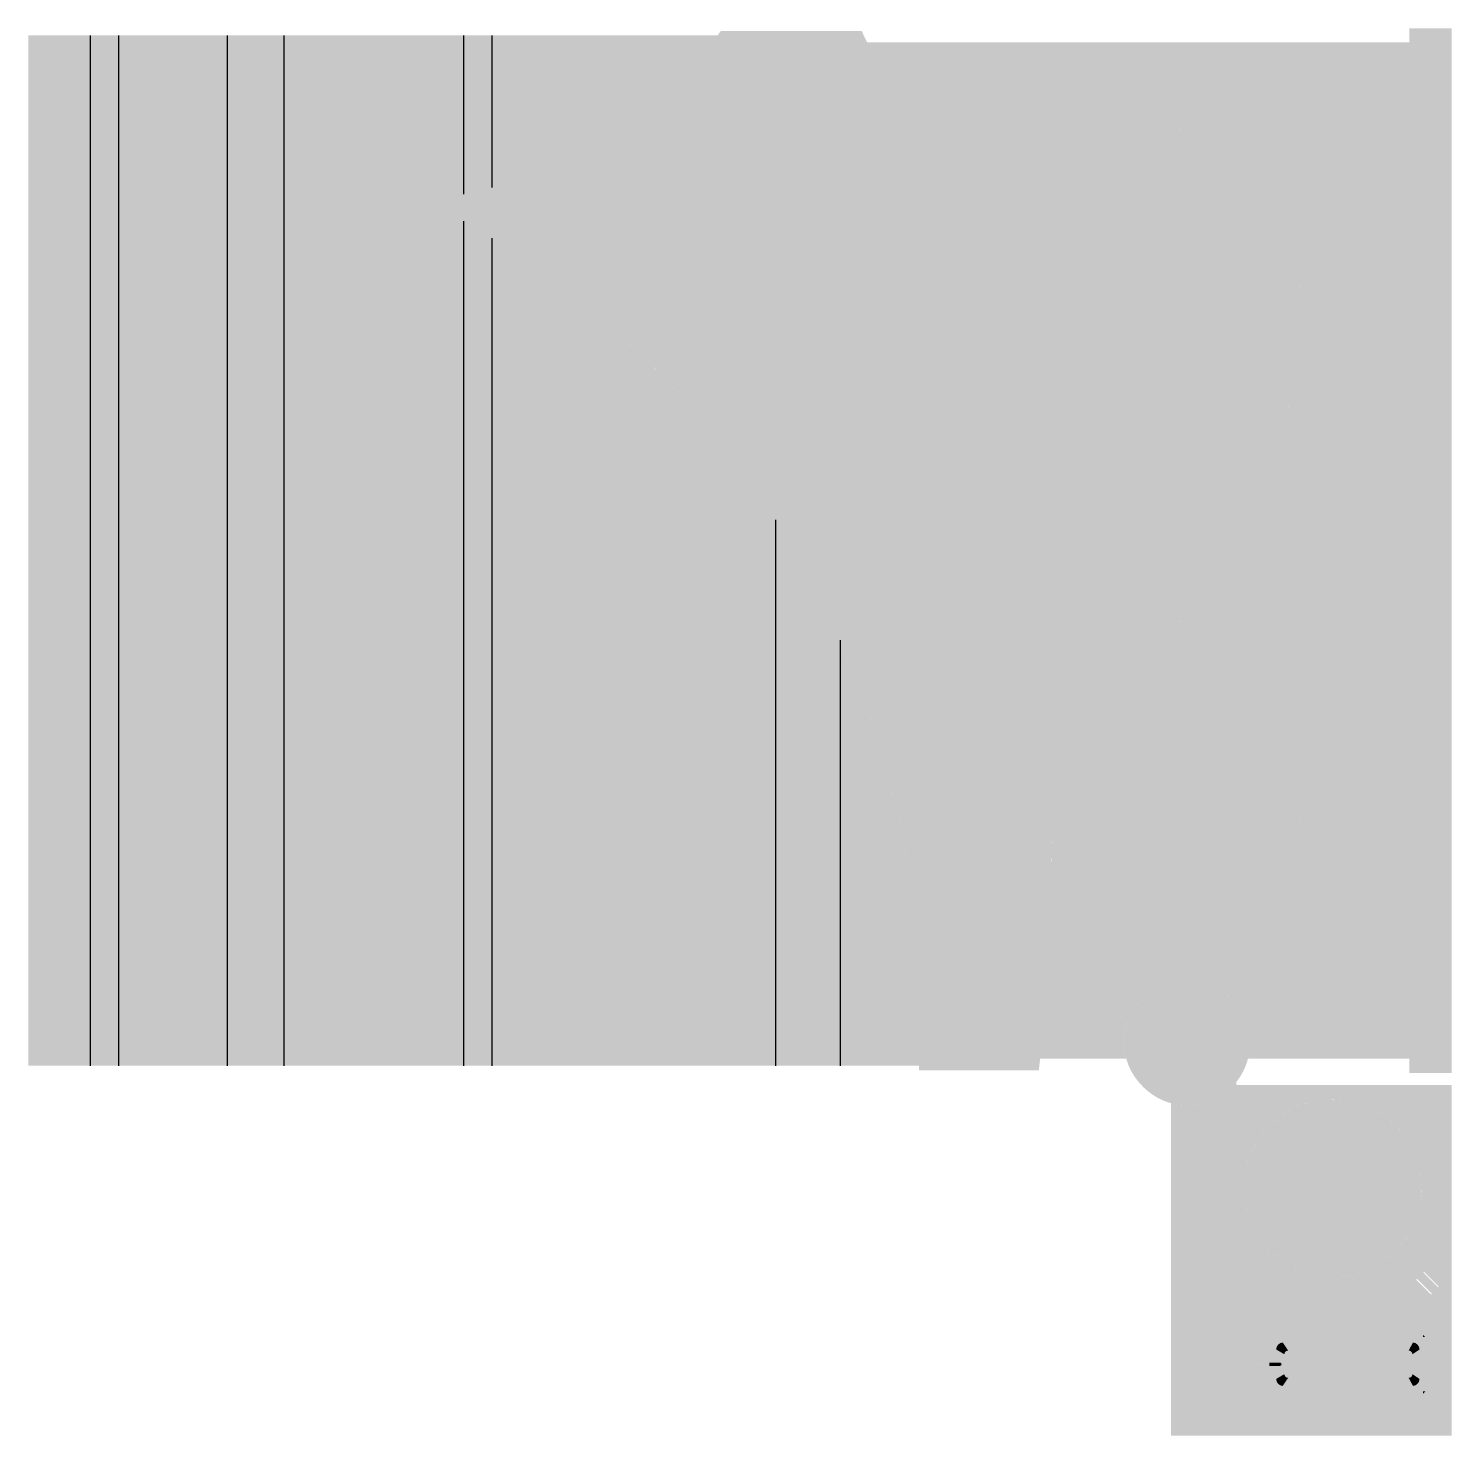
# Model space of a CAD drawing. Header units: millimetres. Extents: x 1127 to 14330, y -137 to 7568.
# Drawn here: x 4176.1 to 4379.1, y -136.8 to 64 of the extents above; entities that cross this region are included whole.
import ezdxf

# ---------------------------------------------------------------- set-up
doc = ezdxf.new("R2010")
doc.units = ezdxf.units.MM
doc.header["$LTSCALE"] = 0.01
doc.layers.add('HAC_MOB', color=61, linetype='Continuous')

msp = doc.modelspace()

# ---------------------------------------------------------------- hatches: boundary and pattern name
at = {"layer": 'HAC_MOB'}
h = msp.add_hatch(color=33, dxfattribs=at)
h.set_gradient(color1=(222, 149, 124), color2=(243, 215, 206), one_color=1, tint=0.8799999952316284, name='SPHERICAL')
h.paths.add_polyline_path([(4303.096731073514, -76.06993988914927), (4303.096731073514, -84.04396099432687), (4291.914367702886, -84.04396099432685), (4291.914367702886, -23.32267492579261, -0.1048344986425686)])
h.paths.add_polyline_path([(4282.690002014004, -6.147546367975309), (4282.690002014004, -84.04396099432685), (4242.229118018387, -84.04396099432685), (4242.229118018387, 34.02181517201532, -0.1109978983218279)])
h.paths.add_polyline_path([(4232.544414158218, 39.53876189041424, -0.01235592678196158), (4238.183029331713, 36.46103703180032), (4238.183029331713, -84.04396099432708), (4212.557802896859, -84.04396099432708), (4212.557802896859, 62.95603900567315), (4238.183029331713, 62.95603900567315), (4238.183029331713, 40.33283533575903, -0.02416349164106548)])
h.paths.add_polyline_path([(4204.465625523511, 62.95603900567315), (4204.465625523511, -84.04396099432684), (4188.955619944007, -84.04396099432684), (4188.955619944007, 62.95603900567318)])
h.paths.add_polyline_path([(4184.909531257334, 62.95603900567295), (4184.909531257334, -84.04396099432684), (4176.073925837614, -84.04396099432707), (4176.073925837614, 62.95603900567318)])
h.paths.add_polyline_path([(4274.375142460289, 62.95603900567315, -0.1692052449533744), (4242.229118018387, 41.25218697134281), (4242.229118018387, 62.95603900567315)])
h = msp.add_hatch(color=253, dxfattribs=at)
h.set_gradient(color1=(167, 184, 163), color2=(222, 228, 220), one_color=1, tint=0.8799999952316284, name='SPHERICAL')
h.paths.add_polyline_path([(4242.229118018387, 34.02181517201532), (4242.229118018387, -84.0439609943273), (4238.183029331713, -84.0439609943273), (4238.183029331713, 36.46103703180032, -0.009086571218939242)])
h.paths.add_polyline_path([(4242.229118018387, 62.95603900567292), (4242.229118018387, 41.25218697134258, -0.01760234418244497), (4238.183029331713, 40.33283533575903), (4238.183029331713, 62.95603900567315)])
h.paths.add_polyline_path([(4188.955619944007, 62.95603900567295), (4188.955619944007, -84.04396099432684), (4184.909531257334, -84.04396099432684), (4184.909531257334, 62.95603900567318)])
h = msp.add_hatch(color=7, dxfattribs=at)
h.set_gradient(color1=(242, 246, 239), one_color=1, tint=1, name='SPHERICAL')
h.paths.add_polyline_path([(4291.914367702886, -23.32267492579261), (4291.914367702886, -84.04396099432708), (4282.690002014004, -84.04396099432685), (4282.690002014004, -6.147546367975309, -0.03754539880228579)])
h.paths.add_polyline_path([(4212.557802896859, 62.95603900567292), (4212.557802896859, -84.04396099432685), (4204.465625523511, -84.04396099432684), (4204.465625523511, 62.95603900567315)])
h = msp.add_hatch(color=254, dxfattribs=at)
h.set_gradient(color1=(233, 231, 226), one_color=1, tint=1, name='SPHERICAL')
h.paths.add_polyline_path([(4320.200261468661, -84.69061410927405), (4303.096731073514, -84.69061410927428), (4303.096731073514, -76.06993988914927, 0.2810344999850903), (4232.544414158219, 39.53876189041424, 0.2160537809391531), (4274.851483317954, 63.60269212062033), (4294.919637368082, 63.60269212062033, -0.1446618646241547)])
h = msp.add_hatch(color=27, dxfattribs=at)
h.set_gradient(color1=(119, 82, 34), color2=(239, 222, 199), one_color=1, tint=0.8600000143051147, name='SPHERICAL')
h.paths.add_polyline_path([(4379.073925837614, 63.95603900567312), (4379.073925837614, -85.04396099432665), (4373.073925837614, -85.04396099432711), (4373.073925837614, 63.95603900567312)])
h = msp.add_hatch(color=27, dxfattribs=at)
h.set_gradient(color1=(119, 82, 34), color2=(239, 222, 199), one_color=1, tint=0.8600000143051147, name='SPHERICAL')
h.paths.add_polyline_path([(4332.484003760332, -79.04396099432687, 0.02835344648765234), (4332.361804530168, -80.04396099432687), (4320.711912588507, -80.04396099432687, 0.0009465591928559621), (4320.811207194502, -79.04396099432687)], flags=16)
h.paths.add_polyline_path([(4332.361804530168, -80.04396099432687, 0.08545653601158323), (4332.679769707774, -83.04396099432687), (4320.391056121455, -83.04396099432687, 0.002841917639339062), (4320.711912588507, -80.04396099432687)], flags=17)
h.paths.add_polyline_path([(4369.073925837614, -79.04396099432688), (4369.073925837614, 57.95603900567312), (4297.608402168496, 57.95603900567315, 0.001038511333160032), (4297.14408375283, 58.95603900567315), (4370.073925837614, 58.95603900567312), (4370.073925837614, -80.04396099432688), (4350.281859832588, -80.04396099432688, 0.02843621711007327), (4350.137438977663, -79.04396099432688)], flags=17)
h.paths.add_polyline_path([(4370.073925837614, -80.04396099432711), (4370.073925837614, 58.95603900567312), (4297.14408375283, 58.95603900567315, 0.00312777075896548), (4295.720622867175, 61.95603900567315), (4373.073925837614, 61.95603900567312), (4373.073925837614, -83.04396099432688), (4350.030572381263, -83.04396099432688, 0.08527553382076793), (4350.281859832588, -80.04396099432688)])
h = msp.add_hatch(color=7, dxfattribs=at)
h.set_gradient(color1=(253, 252, 252), one_color=1, tint=1, name='SPHERICAL')
h.paths.add_polyline_path([(4369.073925837614, 18.39461430384631), (4369.073925837614, -41.93023856807031), (4357.551441210204, -42.65865835649583, 0.08047682877911978), (4353.480708036257, -23.53840776868947, 0.3371349683416877), (4355.035114327267, -20.87475082660876, 0.2434910666650531), (4352.525170136974, -22.78088326048237, 0.002731661158224501), (4352.172454484989, -22.65200537699957, 0.009046680249340312), (4351.40935864089, -20.57622835238476, 0.337134968341661), (4352.9637649319, -17.91257141030428, 0.2434910666646236), (4350.453820741607, -19.81870384417971, 0.1744172434517894), (4326.499804045618, -19.82309965542935, 0.2438669729194102), (4323.987774854219, -17.91257141030427, 0.3371349683416878), (4325.542181145231, -20.57622835238497, 0.1132685691923579), (4325.542181145231, -64.82401596300404, 0.3371349683416878), (4323.987774854219, -67.4876729050852, 0.2438669729193902), (4326.499804045618, -65.57714465996035, 0.005290317272010936), (4327.184060577392, -65.82348547754121, 0.005078137625906519), (4327.613530540597, -67.78619537930898, 0.3371349683416879), (4326.059124249587, -70.44985232138968, 0.2438669729194102), (4328.571153440986, -68.53932407626415, 0.1744172434517902), (4352.525170136975, -68.54371988751404, 0.2434910666646037), (4355.035114327267, -70.4498523213897, 0.3371349683416879), (4353.480708036257, -67.78619537930899, 0.1052711426447644), (4357.551441210204, -42.65865835649583), (4369.073925837614, -41.93023856807008), (4369.073925837614, -79.04396099432688), (4350.137438977661, -79.04396099432688, 0.1473302967101056), (4347.711332340637, -74.52644618241423), (4347.519265311301, -74.33437915307967, 0.6055311557854539), (4332.48400376033, -79.04396099432687), (4320.811207194502, -79.04396099432687, 0.1332038340176585), (4297.608402168496, 57.95603900567315), (4369.073925837614, 57.95603900567312), (4369.073925837614, 18.39461430384631), (4357.477099921354, 20.32078856180419, 0.110452435783798), (4353.480708036257, 46.69827339065614, 0.3371349683416958), (4355.035114327267, 49.36193033273685, 0.2434910666646038), (4352.525170136975, 47.45579789886119, 0.002631408445139647), (4352.174094292547, 47.57995241284766, 0.009067132734892508), (4351.40935864089, 49.6604528069613, 0.337134968341661), (4352.9637649319, 52.32410974904178, 0.2434910666646236), (4350.453820741607, 50.41797731516635, 0.1744172434517894), (4326.499804045618, 50.4135815039167, 0.2438669729194102), (4323.987774854219, 52.32410974904178, 0.3371349683416878), (4325.542181145231, 49.66045280696108, 0.1132685691923579), (4325.542181145231, 5.412665196342004, 0.3371349683416878), (4323.987774854219, 2.749008254260843, 0.2438669729193902), (4326.499804045618, 4.659536499385695, 0.005290317272023729), (4327.184060577394, 4.413195681804382, 0.005078137625906582), (4327.613530540599, 2.450485780036615, 0.3371349683416878), (4326.059124249587, -0.213171162044091, 0.2438669729194101), (4328.571153440986, 1.697357083080533, 0.1798852421236054), (4352.525170136974, 1.692961271829518, 0.2434910666650531), (4355.035114327267, -0.213171162044091, 0.3371349683416956), (4353.480708036257, 2.450485780036615, 0.07532404127058849), (4357.477099921354, 20.32078856180419)])
h = msp.add_hatch(color=254, dxfattribs=at)
h.set_gradient(color1=(220, 216, 208), color2=(227, 224, 217), one_color=1, tint=0.8700000047683716, name='SPHERICAL')
h.paths.add_polyline_path([(4350.453820741607, 50.41797731516635, 0.0003548362790122177), (4350.451735740503, 50.4135815039167, -0.243866972919411), (4352.9637649319, 52.32410974904178, -0.3371349683416878), (4351.40935864089, 49.66045280696108, -0.009067132734892666), (4352.174094292547, 47.57995241284743, 0.1717070278327657), (4328.571153440986, 47.45140208761177, 0.2438669729194181), (4326.059124249588, 49.36193033273685, 0.3371349683416878), (4327.613530540598, 46.69827339065614, 0.1081282369200551), (4327.184060577394, 4.413195681804382, -0.005290317272021177), (4326.499804045618, 4.659536499385922, -0.2438669729194101), (4323.987774854219, 2.749008254260843, -0.3371349683416879), (4325.542181145231, 5.412665196342004, -0.1132685691923579), (4325.542181145231, 49.66045280696108, -0.3371349683416878), (4323.987774854219, 52.32410974904178, -0.2438669729194102), (4326.499804045618, 50.4135815039167, -0.1744172434517885)])
h = msp.add_hatch(color=7, dxfattribs=at)
h.set_gradient(color1=(244, 243, 241), one_color=1, tint=1, name='SPHERICAL')
h.paths.add_polyline_path([(4352.525170136974, 47.45579789886142, 0.0003548362790131541), (4352.52308513587, 47.45140208761177, -0.243866972919411), (4355.035114327267, 49.36193033273685, -0.3371349683416878), (4353.480708036257, 46.69827339065614, -0.1873350529589484), (4353.480708036257, 2.45048578003707, -0.3371349683416878), (4355.035114327267, -0.213171162044091, -0.2434910666650532), (4352.525170136975, 1.692961271829518, -0.1798852421236054), (4328.571153440986, 1.697357083080988, -0.2438669729194101), (4326.059124249588, -0.213171162044091, -0.3371349683416879), (4327.613530540599, 2.45048578003707, -0.1132685691923579), (4327.613530540598, 46.69827339065614, -0.3371349683416878), (4326.059124249588, 49.36193033273685, -0.2438669729194102), (4328.571153440986, 47.45140208761177, -0.1744172434517885)])
h = msp.add_hatch(color=254, dxfattribs=at)
h.set_gradient(color1=(220, 216, 208), color2=(227, 224, 217), one_color=1, tint=0.8700000047683716, name='SPHERICAL')
h.paths.add_polyline_path([(4350.453820741607, -19.81870384417971, 0.0003548362790122177), (4350.451735740503, -19.82309965542936, -0.243866972919411), (4352.9637649319, -17.91257141030428, -0.3371349683416878), (4351.40935864089, -20.57622835238499, -0.009067132734892666), (4352.174094292547, -22.65672874649863, 0.1717070278327657), (4328.571153440986, -22.78527907173428, 0.2438669729194181), (4326.059124249588, -20.8747508266092, 0.3371349683416878), (4327.613530540598, -23.53840776868991, 0.1081282369200551), (4327.184060577394, -65.82348547754167, -0.005290317272021177), (4326.499804045618, -65.57714465996013, -0.2438669729194101), (4323.987774854219, -67.4876729050852, -0.3371349683416879), (4325.542181145231, -64.82401596300404, -0.1132685691923579), (4325.542181145231, -20.57622835238497, -0.3371349683416878), (4323.987774854219, -17.91257141030427, -0.2438669729194102), (4326.499804045618, -19.82309965542935, -0.1744172434517885)])
h = msp.add_hatch(color=7, dxfattribs=at)
h.set_gradient(color1=(244, 243, 241), one_color=1, tint=1, name='SPHERICAL')
h.paths.add_polyline_path([(4352.525170136974, -22.78088326048464, 0.0003548362790131541), (4352.52308513587, -22.78527907173429, -0.243866972919411), (4355.035114327267, -20.87475082660922, -0.3371349683416878), (4353.480708036257, -23.53840776868992, -0.1873350529589484), (4353.480708036257, -67.78619537930899, -0.3371349683416878), (4355.035114327267, -70.44985232139015, -0.2434910666650532), (4352.525170136975, -68.54371988751654, -0.1798852421236054), (4328.571153440986, -68.53932407626506, -0.2438669729194101), (4326.059124249588, -70.44985232139014, -0.3371349683416879), (4327.613530540599, -67.78619537930898, -0.1132685691923579), (4327.613530540598, -23.53840776868991, -0.3371349683416878), (4326.059124249588, -20.8747508266092, -0.2438669729194102), (4328.571153440986, -22.78527907173428, -0.1744172434517885)])
h = msp.add_hatch(color=254, dxfattribs=at)
h.set_gradient(color1=(228, 229, 224), color2=(253, 253, 252), one_color=1, tint=0.9900000095367432, name='CYLINDER')
edge = h.paths.add_edge_path()
edge.add_ellipse((4341.233086026555, -80.62055843782696), major_axis=(-6.982942002408886e-13, 8.88999999999956), ratio=0.9999999999999872, start_angle=-45.000000000000284, end_angle=134.9999999999996, ccw=False)
edge.add_line((4347.519265311304, -74.33437915307921), (4347.711332340687, -74.52644618246312))
edge.add_ellipse((4341.425153055903, -80.8126254671754), major_axis=(-8.889999999998377, -6.982942002407956e-13), ratio=0.9999999999999996, start_angle=-134.9999999999999, end_angle=45)
edge.add_line((4335.138973771195, -87.09880475196337), (4334.946906741807, -86.90673772257514))
h = msp.add_hatch(color=254, dxfattribs=at)
h.set_gradient(color1=(228, 229, 224), color2=(253, 253, 252), one_color=1, tint=0.9900000095367432, name='SPHERICAL')
edge = h.paths.add_edge_path()
edge.add_ellipse((4341.425153055903, -80.8126254671754), major_axis=(-8.889999999998377, -6.982942002407956e-13), ratio=0.9999999999999996, start_angle=-134.9999999999999, end_angle=45, ccw=False)
edge.add_ellipse((4341.425153055903, -80.8126254671754), major_axis=(-8.889999999998377, -6.982942002407956e-13), ratio=0.9999999999999996, start_angle=-218.79733817834403, end_angle=-134.9999999999999, ccw=False)
edge.add_line((4348.353726348826, -86.3828114716614), (4347.512111077363, -85.54119620019765))
edge.add_line((4347.512111077362, -85.54119620019765), (4347.409501456081, -85.64380582147885))
edge.add_line((4347.409501456081, -85.64380582147896), (4346.586070202799, -85.58468611740182))
edge.add_line((4346.586070202799, -85.58468611740182), (4346.137057396745, -85.13567331134868))
edge.add_line((4346.137057396745, -85.13567331134868), (4346.076901087358, -84.29780400862887))
edge.add_line((4346.076901087358, -84.29780400862887), (4345.627888281305, -83.84879120257551))
edge.add_line((4345.627888281305, -83.84879120257551), (4344.702622271589, -83.71112545826577))
edge.add_ellipse((4341.825732669025, -81.21320508029794), major_axis=(-3.810000000000081, -2.99268942960402e-13), ratio=0.9999999999999589, start_angle=-220.9668412419944, end_angle=130.9668412419929)
edge.add_line((4344.323653046994, -84.09009468285967), (4344.461318791304, -85.01536069257634))
edge.add_line((4344.461318791304, -85.01536069257645), (4344.910331597357, -85.46437349862993))
edge.add_line((4344.910331597357, -85.46437349862981), (4345.748200900077, -85.52452980801627))
edge.add_line((4345.748200900077, -85.52452980801627), (4346.19721370613, -85.97354261406963))
edge.add_line((4346.19721370613, -85.97354261406963), (4346.277972723763, -86.77533455379626))
edge.add_line((4346.277972723764, -86.77533455379626), (4346.153723788927, -86.89958348863343))
edge.add_line((4346.153723788927, -86.89958348863343), (4346.995339060391, -87.74119876009695))
edge.add_ellipse((4341.425153055903, -80.8126254671754), major_axis=(-8.889999999998377, -6.982942002407956e-13), ratio=0.9999999999999996, start_angle=45, end_angle=128.797338178344, ccw=False)
h = msp.add_hatch(color=254, dxfattribs=at)
h.set_gradient(color1=(228, 229, 224), color2=(253, 253, 252), one_color=1, tint=0.9900000095367432, name='SPHERICAL')
edge = h.paths.add_edge_path()
edge.add_ellipse((4341.825732669025, -81.21320508029794), major_axis=(-3.810000000000081, -2.99268942960402e-13), ratio=0.9999999999999589, start_angle=-220.9668412419943, end_angle=130.9668412419929, ccw=False)
edge.add_ellipse((4341.825732669025, -81.21320508029794), major_axis=(-3.810000000000081, -2.99268942960402e-13), ratio=0.9999999999999589, start_angle=130.9668412419929, end_angle=139.0331587580056, ccw=False)
edge = h.paths.add_edge_path(flags=0)
edge.add_ellipse((4342.17793907056, -81.56541148183192), major_axis=(-2.502720253261501e-13, 3.175000000000307), ratio=0.9999999999999568, start_angle=0, end_angle=360, ccw=False)
edge = h.paths.add_edge_path(flags=0)
edge.add_ellipse((4342.227400970507, -81.6148733817788), major_axis=(-0.9524999999997289, -7.481723574007767e-14), ratio=0.9999999999999438, start_angle=0, end_angle=360, ccw=False)
edge = h.paths.add_edge_path(flags=16)
edge.add_ellipse((4342.17793907056, -81.56541148183192), major_axis=(-2.502720253261501e-13, 3.175000000000307), ratio=0.9999999999999568, start_angle=0, end_angle=360, ccw=False)
edge = h.paths.add_edge_path(flags=0)
edge.add_ellipse((4342.227400970507, -81.6148733817788), major_axis=(-0.9524999999997289, -7.481723574007767e-14), ratio=0.9999999999999438, start_angle=0, end_angle=360, ccw=False)
h = msp.add_hatch(color=254, dxfattribs=at)
h.set_gradient(color1=(228, 229, 224), color2=(253, 253, 252), one_color=1, tint=0.9900000095367432, name='CYLINDER')
edge = h.paths.add_edge_path()
edge.add_ellipse((4341.825732669025, -81.21320508029794), major_axis=(-3.810000000000081, -2.99268942960402e-13), ratio=0.9999999999999589, start_angle=130.9668412419929, end_angle=139.0331587580056)
edge.add_line((4344.702622271589, -83.71112545826577), (4345.627888281305, -83.84879120257551))
edge.add_line((4345.627888281305, -83.84879120257551), (4344.461318791304, -85.01536069257645))
edge.add_line((4344.461318791304, -85.01536069257645), (4344.323653046994, -84.09009468285979))
h.paths.add_polyline_path([(4344.461318791304, -85.01536069257645), (4345.627888281305, -83.84879120257528), (4346.076901087358, -84.29780400862887), (4344.910331597357, -85.46437349862981)])
h.paths.add_polyline_path([(4344.910331597357, -85.46437349862981), (4346.076901087358, -84.29780400862865), (4346.137057396745, -85.13567331134868), (4345.748200900078, -85.52452980801627)])
h.paths.add_polyline_path([(4345.748200900077, -85.52452980801627), (4346.137057396745, -85.13567331134868), (4346.586070202799, -85.58468611740182), (4346.197213706131, -85.97354261406963)])
h.paths.add_polyline_path([(4346.19721370613, -85.97354261406963), (4346.586070202799, -85.58468611740204), (4347.409501456081, -85.64380582147896), (4346.277972723764, -86.77533455379603)])
h.paths.add_polyline_path([(4346.153723788927, -86.89958348863343), (4347.512111077362, -85.54119620019765), (4348.42377171493, -86.45285683776592), (4347.065384426495, -87.81124412620147)])
h.paths.add_polyline_path([(4347.183312063146, -87.6933164895504), (4348.305844078279, -86.570784474417), (4348.981450804906, -87.24639120104393), (4348.869197603392, -87.35864440255705), (4348.753275740266, -87.24272253943036), (4347.855250128159, -88.14074815153685), (4347.971171991287, -88.25667001466377), (4347.858918789773, -88.36892321617711)])
h.paths.add_polyline_path([(4347.855250128159, -88.14074815153685), (4348.753275740266, -87.24272253943036), (4348.869197603392, -87.35864440255727), (4347.971171991287, -88.25667001466377)], flags=17)
h.paths.add_polyline_path([(4347.732932118724, -88.49490988722664), (4349.09131940716, -87.13652259879018), (4350.002980044728, -88.04818323635845), (4349.780858240961, -88.27030504012555), (4349.495657890875, -87.9851046900394), (4348.597632278768, -88.88313030214613), (4348.882832628855, -89.16833065223204), (4348.644592756292, -89.40657052479492)])
h.paths.add_polyline_path([(4348.067239416941, -88.35273744031838), (4348.437280971842, -88.7227789952185), (4349.335306583947, -87.82475338311201), (4348.965265029047, -87.45471182821188)], flags=16)
h.paths.add_polyline_path([(4348.067239416941, -88.35273744031838), (4348.965265029047, -87.45471182821188), (4349.335306583947, -87.82475338311201), (4348.437280971842, -88.72277899521873)], flags=16)
h.paths.add_polyline_path([(4348.597632278768, -88.8831303021459), (4349.495657890875, -87.9851046900394), (4349.780858240961, -88.27030504012555), (4373.931465259834, -112.4209120589944), (4373.033439647727, -113.3189376711011)])
h.paths.add_polyline_path([(4376.020402465051, -116.7823802335499), (4376.258642337614, -116.5441403609871), (4376.485231735318, -116.7707297586912), (4377.383257347426, -115.8727041465866), (4377.15666794972, -115.6461147488803), (4377.378789753488, -115.4239929451135), (4378.290450391056, -116.3356535826817), (4376.932063102619, -117.6940408711182)])
h.paths.add_polyline_path([(4377.170302975182, -117.4558009985553), (4378.068328587289, -116.5577753864486), (4378.186508563716, -116.675955362876), (4377.28848295161, -117.5739809749828)])
h.paths.add_polyline_path([(4374.146708109255, -114.4322061326288), (4375.044733721362, -113.5341805205221), (4377.383257347426, -115.8727041465866), (4376.485231735318, -116.7707297586912)])
h.paths.add_polyline_path([(4372.097224804256, -112.8592025727557), (4372.335464676819, -112.6209627001926), (4373.033439647727, -113.3189376711011), (4373.931465259834, -112.4209120589944), (4373.233490288925, -111.7229370880859), (4373.455612092693, -111.5008152843191), (4375.266855525128, -113.3120587167555), (4373.908468236693, -114.6704460051919)])
h.paths.add_polyline_path([(4374.502796537413, -112.9922433365734), (4374.240936326612, -112.7303831257727), (4373.342910714506, -113.6284087378795), (4373.604770925306, -113.8902689486799)], flags=16)
h.paths.add_polyline_path([(4373.342910714506, -113.6284087378795), (4374.240936326612, -112.7303831257727), (4374.502796537413, -112.9922433365734), (4373.604770925306, -113.8902689486799)], flags=0)
h.paths.add_polyline_path([(4358.290428192114, -96.7798749912763), (4358.51254999588, -96.55775318750943), (4359.424210633449, -97.46941382507794), (4359.202088829682, -97.69153562884458)])
h.paths.add_polyline_path([(4357.154162707444, -97.91614047594612), (4357.392402580007, -97.67790060338302), (4358.304063217575, -98.5895612409513), (4358.065823345012, -98.8278011135144)])
h = msp.add_hatch(color=27, dxfattribs=at)
h.set_gradient(color1=(119, 82, 34), color2=(239, 222, 199), one_color=1, tint=0.8600000143051147, name='SPHERICAL')
h.paths.add_polyline_path([(4374.998521308487, -130.8209653959411), (4375.316021308487, -130.5034653959415), (4375.316021308487, -122.7247153959383), (4374.998521308486, -122.4072153959385), (4363.51011979577, -122.4072153959385), (4363.51011979577, -114.1168249682762, 0.1574512445665576), (4370.627101136594, -110.9125991599678), (4372.335464676818, -112.6209627001924), (4372.097224804255, -112.8592025727553), (4373.908468236692, -114.6704460051917), (4374.034454907742, -114.5444593341422), (4376.1463891361, -116.6563935624999), (4376.020402465051, -116.7823802335497), (4376.932063102619, -117.694040871118), (4377.170302975182, -117.4558009985549), (4377.28848295161, -117.5739809749825), (4378.186508563716, -116.6759553628758), (4378.068328587288, -116.5577753864482), (4378.290450391055, -116.3356535826815), (4377.378789753487, -115.4239929451132), (4377.252803082438, -115.5499796161619), (4375.140868854081, -113.4380453878039), (4375.266855525128, -113.3120587167552), (4373.455612092692, -111.5008152843188), (4373.233490288925, -111.7229370880857), (4371.5251267487, -110.0145735478611, 0.6115490847907946), (4363.51011979577, -88.87230018693663), (4363.51011979577, -86.79037274443453), (4379.073925837614, -86.79037274443453), (4379.073925837614, -136.7903727444345), (4363.51011979577, -136.7903727444345), (4363.51011979577, -130.8209653959411)])
h.paths.add_polyline_path([(4363.51011979577, -114.1168249682762), (4363.51011979577, -122.4072153959385), (4353.567271308477, -122.4072153959385), (4353.249771308477, -122.7247153959383), (4353.249771308477, -126.3759848811023), (4353.104270295125, -126.3759848811023), (4353.104270295125, -126.4146320748719, -0.1695894773374589), (4350.828594811635, -125.5982345290449, 0.179099159899576), (4349.12350677393, -125.021828697365, -0.1394887600078827), (4348.382860324908, -124.8337055445072), (4347.596768786072, -124.3774113327254), (4347.653278922126, -124.2800571724874, 0.434683763614335), (4347.517962045738, -123.8333929956414, 0.5605885262492192), (4340.425811591276, -128.3326052088287, 0.4565781409220029), (4345.896217261655, -132.9194780788955, 0.1595772080020532), (4351.771372054637, -129.8955635540242, 0.4233227577008094), (4351.76132638725, -129.4374031344689), (4351.683221372356, -129.3649355859743, 0.06642095995225804), (4352.210462205011, -128.0878626539479, -0.1841500306108709), (4353.098412565111, -126.8522153959398), (4353.249771308477, -126.8522153959398), (4353.249771308477, -130.5034653959412), (4353.567271308477, -130.8209653959411), (4363.51011979577, -130.8209653959411), (4363.51011979577, -136.7903727444345), (4339.073925837614, -136.7903727444345), (4339.073925837614, -89.38606296726675, 0.2406944380899294), (4346.995339060391, -87.74119876009809), (4347.065384426495, -87.8112441262017), (4347.183312063146, -87.69331648955063), (4347.858918789773, -88.36892321617734), (4347.732932118724, -88.4949098872271), (4348.644592756292, -89.40657052479514), (4348.882832628855, -89.16833065223227), (4352.689053583975, -92.97455160735171, 0.6903478462692745)])
h.paths.add_polyline_path([(4347.339993395298, -124.819777150341), (4347.396503531351, -124.7224229901012), (4348.182595070184, -125.1787172018853, 0.1394887600082246), (4349.134854790357, -125.4205898269904, -0.1790991598993531), (4350.577621591492, -125.908317838411, 0.1351629685546899), (4352.555787780322, -126.7721691315464, 0.1425715441802116), (4351.824833672067, -127.9857360141559, -0.06168601036165888), (4351.382659952002, -129.0860680979567), (4351.30489105962, -129.0139124113127, 0.4045821835159161), (4350.861165786599, -129.0231987714608, -0.1590658192051264), (4345.696814496145, -131.6747535743789, -0.4565781409220048), (4341.686237354005, -128.3119303040312, -0.5570234526924286), (4346.926412721726, -124.9475288722979, 0.3909002348441483)], flags=17)
h.paths.add_polyline_path([(4363.51011979577, -86.79037274443453), (4363.51011979577, -88.8723001869364, 0.2147315016422872), (4353.587079196082, -92.07652599524476), (4349.780858240962, -88.27030504012555), (4350.002980044728, -88.04818323635868), (4349.09131940716, -87.13652259879063), (4348.981450804907, -87.24639120104393), (4348.525432348297, -86.79037274443453)])
h = msp.add_hatch(color=254, dxfattribs=at)
h.set_gradient(color1=(228, 229, 224), color2=(253, 253, 252), one_color=1, tint=0.9900000095367432, name='SPHERICAL')
edge = h.paths.add_edge_path()
edge.add_ellipse((4362.107090166338, -101.4945625776063), major_axis=(-9.98268134821915e-13, 12.69999999999948), ratio=0.9999999999999986, start_angle=47.865983982597925, end_angle=222.1340160174022, ccw=False)
edge.add_line((4352.689053583975, -92.97455160735126), (4357.392402580007, -97.67790060338302))
edge.add_line((4357.392402580007, -97.67790060338302), (4357.154162707444, -97.91614047594612))
edge.add_line((4357.154162707444, -97.91614047594612), (4358.065823345012, -98.82780111351428))
edge.add_line((4358.065823345012, -98.8278011135144), (4358.304063217575, -98.58956124095141))
edge.add_line((4358.304063217575, -98.5895612409513), (4358.501586051845, -98.78708407522163))
edge.add_line((4358.501586051846, -98.78708407522163), (4357.606989069578, -99.68168105748964))
edge.add_line((4357.606989069578, -99.68168105748964), (4358.518649707145, -100.5933416950559))
edge.add_line((4358.518649707145, -100.5933416950559), (4358.561310316389, -100.5506810858113))
edge.add_line((4358.561310316389, -100.5506810858114), (4365.758684985219, -107.7480557546403))
edge.add_line((4365.758684985219, -107.7480557546401), (4365.716024375974, -107.7907163638844))
edge.add_line((4365.716024375974, -107.7907163638847), (4366.627685013543, -108.7023770014529))
edge.add_line((4366.627685013543, -108.7023770014528), (4367.522281995811, -107.8077800191847))
edge.add_line((4367.52228199581, -107.8077800191847), (4370.627101136593, -110.912599159968))
edge = h.paths.add_edge_path()
edge.add_ellipse((4362.107090166338, -101.4945625776063), major_axis=(-9.98268134821915e-13, 12.69999999999948), ratio=0.9999999999999986, start_angle=227.8659839825979, end_angle=402.1340160174022, ccw=False)
edge.add_line((4371.5251267487, -110.0145735478613), (4368.420307607917, -106.9097544070781))
edge.add_line((4368.420307607917, -106.909754407078), (4369.314904590185, -106.01515742481))
edge.add_line((4369.314904590185, -106.01515742481), (4368.403243952616, -105.1034967872419))
edge.add_line((4368.403243952616, -105.103496787242), (4368.360583343372, -105.1461573964863))
edge.add_line((4368.360583343372, -105.1461573964862), (4361.163208674542, -97.94878272765754))
edge.add_line((4361.163208674542, -97.94878272765754), (4361.205869283786, -97.90612211841312))
edge.add_line((4361.205869283786, -97.90612211841312), (4360.29420864622, -96.9944614808469))
edge.add_line((4360.29420864622, -96.9944614808469), (4359.399611663952, -97.8890584631149))
edge.add_line((4359.399611663952, -97.8890584631149), (4359.202088829682, -97.69153562884469))
edge.add_line((4359.202088829682, -97.69153562884458), (4359.424210633449, -97.46941382507771))
edge.add_line((4359.424210633449, -97.46941382507771), (4358.51254999588, -96.55775318750955))
edge.add_line((4358.51254999588, -96.55775318750966), (4358.290428192114, -96.77987499127642))
edge.add_line((4358.290428192114, -96.7798749912763), (4353.587079196082, -92.07652599524476))
h = msp.add_hatch(color=254, dxfattribs=at)
h.set_gradient(color1=(228, 229, 224), color2=(253, 253, 252), one_color=1, tint=0.9900000095367432, name='CYLINDER')
edge = h.paths.add_edge_path()
edge.add_line((4359.399611663952, -97.8890584631149), (4360.29420864622, -96.99446148084678))
edge.add_line((4360.29420864622, -96.9944614808469), (4361.205869283786, -97.90612211841312))
edge.add_line((4361.205869283786, -97.90612211841312), (4361.163208674541, -97.94878272765743))
edge.add_line((4361.163208674542, -97.94878272765732), (4360.797732595753, -97.58330664886785))
edge.add_ellipse((4360.408876099076, -97.97216314552702), major_axis=(-0.5499261314035693, -4.322627822725156e-14), ratio=0.9999999999999897, start_angle=-134.9999999999997, end_angle=-111.2444510648018)
edge.add_ellipse((4360.408876099076, -97.97216314552702), major_axis=(-0.5499261314035693, -4.322627822725156e-14), ratio=0.9999999999999897, start_angle=-111.2444510648018, end_angle=-84.5376886316054)
edge.add_ellipse((4360.408876099076, -97.97216314552702), major_axis=(-0.5499261314035693, -4.322627822725156e-14), ratio=0.9999999999999897, start_angle=-84.5376886316054, end_angle=-56.44551500463078)
edge.add_ellipse((4360.408876099076, -97.97216314552702), major_axis=(-0.5499261314035693, -4.322627822725156e-14), ratio=0.9999999999999897, start_angle=-56.44551500463078, end_angle=45.00000000000031)
edge.add_line((4360.020019602402, -98.36101964218619), (4360.385495681208, -98.7264957209918))
edge.add_line((4360.385495681207, -98.7264957209918), (4360.311272301518, -98.80071910068114))
edge.add_line((4360.311272301518, -98.80071910068114), (4359.399611663952, -97.88905846311502))
edge = h.paths.add_edge_path()
edge.add_ellipse((4360.408876099076, -97.97216314552702), major_axis=(-0.5499261314035693, -4.322627822725156e-14), ratio=0.9999999999999897, start_angle=-56.445515004630806, end_angle=45.000000000000284, ccw=False)
edge.add_ellipse((4360.408876099076, -97.97216314552702), major_axis=(-0.5499261314035693, -4.322627822725156e-14), ratio=0.9999999999999897, start_angle=-84.53768863160542, end_angle=-56.445515004630806, ccw=False)
edge.add_ellipse((4360.408876099076, -97.97216314552702), major_axis=(-0.5499261314035693, -4.322627822725156e-14), ratio=0.9999999999999897, start_angle=-111.24445106480181, end_angle=-84.53768863160542, ccw=False)
edge.add_ellipse((4360.408876099076, -97.97216314552702), major_axis=(-0.5499261314035693, -4.322627822725156e-14), ratio=0.9999999999999897, start_angle=-134.99999999999972, end_angle=-111.24445106480181, ccw=False)
edge.add_line((4360.797732595754, -97.58330664886921), (4368.360583343372, -105.1461573964863))
edge.add_line((4368.360583343372, -105.1461573964864), (4367.582870350037, -105.9238703898208))
edge.add_line((4367.582870350037, -105.9238703898206), (4360.020019602401, -98.36101964218528))
h.paths.add_polyline_path([(4360.311272301518, -98.80071910068091), (4360.385495681207, -98.7264957209918), (4367.582870350037, -105.9238703898206), (4367.508646970348, -105.99809376951)])
h.paths.add_polyline_path([(4359.339023309723, -99.77296809247696), (4359.413246689413, -99.69874471278786), (4366.610621358242, -106.8961193816165), (4366.536397978552, -106.9703427613058)])
edge = h.paths.add_edge_path()
edge.add_ellipse((4358.584690734258, -99.79634851034552), major_axis=(-0.5499261314035693, -4.322627822725156e-14), ratio=0.9999999999999897, start_angle=26.376573259058773, end_angle=45.000000000000284, ccw=False)
edge.add_ellipse((4358.584690734258, -99.79634851034552), major_axis=(-0.5499261314035693, -4.322627822725156e-14), ratio=0.9999999999999897, start_angle=-26.376573259066276, end_angle=26.376573259058773, ccw=False)
edge.add_ellipse((4358.584690734258, -99.79634851034552), major_axis=(-0.5499261314035693, -4.322627822725156e-14), ratio=0.9999999999999897, start_angle=-64.0010458011318, end_angle=-26.376573259066276, ccw=False)
edge.add_ellipse((4358.584690734258, -99.79634851034552), major_axis=(-0.5499261314035693, -4.322627822725156e-14), ratio=0.9999999999999897, start_angle=-91.09922980158342, end_angle=-64.0010458011318, ccw=False)
edge.add_ellipse((4358.584690734258, -99.79634851034552), major_axis=(-0.5499261314035693, -4.322627822725156e-14), ratio=0.9999999999999897, start_angle=-118.47157723797892, end_angle=-91.09922980158342, ccw=False)
edge.add_ellipse((4358.584690734258, -99.79634851034552), major_axis=(-0.5499261314035693, -4.322627822725156e-14), ratio=0.9999999999999897, start_angle=-134.99999999999972, end_angle=-118.47157723797892, ccw=False)
edge.add_line((4358.973547230914, -99.40749201366793), (4366.536397978552, -106.9703427613058))
edge.add_line((4366.536397978552, -106.9703427613058), (4365.758684985218, -107.7480557546402))
edge.add_line((4365.758684985219, -107.7480557546401), (4358.195834237602, -100.1852050070246))
edge = h.paths.add_edge_path()
edge.add_line((4357.606989069578, -99.68168105748964), (4358.501586051846, -98.78708407522163))
edge.add_line((4358.501586051846, -98.78708407522163), (4359.413246689413, -99.69874471278786))
edge.add_line((4359.413246689412, -99.69874471278786), (4359.339023309723, -99.77296809247696))
edge.add_line((4359.339023309723, -99.77296809247696), (4358.973547230913, -99.40749201366793))
edge.add_ellipse((4358.584690734258, -99.79634851034552), major_axis=(-0.5499261314035693, -4.322627822725156e-14), ratio=0.9999999999999897, start_angle=-134.9999999999997, end_angle=-118.4715772379789)
edge.add_ellipse((4358.584690734258, -99.79634851034552), major_axis=(-0.5499261314035693, -4.322627822725156e-14), ratio=0.9999999999999897, start_angle=-118.4715772379789, end_angle=-91.09922980158339)
edge.add_ellipse((4358.584690734258, -99.79634851034552), major_axis=(-0.5499261314035693, -4.322627822725156e-14), ratio=0.9999999999999897, start_angle=-91.09922980158339, end_angle=-64.00104580113178)
edge.add_ellipse((4358.584690734258, -99.79634851034552), major_axis=(-0.5499261314035693, -4.322627822725156e-14), ratio=0.9999999999999897, start_angle=-64.00104580113178, end_angle=-26.3765732590663)
edge.add_ellipse((4358.584690734258, -99.79634851034552), major_axis=(-0.5499261314035693, -4.322627822725156e-14), ratio=0.9999999999999897, start_angle=-26.3765732590663, end_angle=26.37657325905882)
edge.add_ellipse((4358.584690734258, -99.79634851034552), major_axis=(-0.5499261314035693, -4.322627822725156e-14), ratio=0.9999999999999897, start_angle=26.37657325905882, end_angle=45.00000000000031)
edge.add_line((4358.195834237603, -100.1852050070254), (4358.561310316389, -100.5506810858114))
edge.add_line((4358.561310316389, -100.5506810858114), (4358.518649707145, -100.593341695056))
edge.add_line((4358.518649707145, -100.5933416950559), (4357.606989069578, -99.68168105748964))
h.paths.add_polyline_path([(4365.716024375974, -107.7907163638847), (4366.610621358242, -106.8961193816165), (4367.52228199581, -107.8077800191847), (4366.627685013543, -108.7023770014528)])
h.paths.add_polyline_path([(4367.508646970348, -105.99809376951), (4368.403243952616, -105.103496787242), (4369.314904590185, -106.01515742481), (4368.420307607917, -106.909754407078)])
h = msp.add_hatch(color=254, dxfattribs=at)
h.set_gradient(color1=(228, 229, 224), color2=(253, 253, 252), one_color=1, tint=0.9900000095367432, name='SPHERICAL')
h.paths.add_polyline_path([(4360.02001960241, -98.3610196421937, -1), (4360.797732595744, -97.5833066488592), (4368.360583343371, -105.1461573964832), (4367.582870350037, -105.9238703898204)])
h = msp.add_hatch(color=254, dxfattribs=at)
h.set_gradient(color1=(228, 229, 224), color2=(253, 253, 252), one_color=1, tint=0.9900000095367432, name='SPHERICAL')
h.paths.add_polyline_path([(4358.19583423759, -100.1852050070133, -1), (4358.973547230925, -99.40749201367885), (4366.536397978551, -106.9703427613038), (4365.758684985219, -107.7480557546401)])
h = msp.add_hatch(color=7, dxfattribs=at)
h.set_gradient(color1=(235, 239, 239), one_color=1, tint=1)
h.paths.add_polyline_path([(4350.8611657866, -129.0231987714601, -0.4045821835148863), (4351.30489105962, -129.0139124113127), (4351.761326387251, -129.4374031344692, -0.4233227577007307), (4351.771372054637, -129.8955635540242, -0.1595772080021214), (4345.896217261652, -132.919478078896, -0.4565781409222542), (4340.425811591276, -128.3326052088228, -0.5605885262488516), (4347.517962045737, -123.8333929956409, -0.4346837636151327), (4347.653278922126, -124.2800571724874), (4347.339993395298, -124.8197771503415, -0.3909002348432547), (4346.926412721727, -124.9475288722981, 0.5570231775374722), (4341.686237303556, -128.3119272283463, 0.4565784092665965), (4345.696814496143, -131.6747535743793, 0.1590658192052139)])
h = msp.add_hatch(color=7, dxfattribs=at)
h.set_gradient(color1=(235, 239, 239), one_color=1, tint=1)
h.paths.add_polyline_path([(4353.567271308477, -130.5034653959412), (4353.567271308477, -130.8209653959411), (4353.249771308477, -130.5034653959412)])
h.paths.add_polyline_path([(4353.567271308477, -122.4072153959385), (4353.567271308477, -122.7247153959383), (4353.249771308477, -122.7247153959383)])
h.paths.add_polyline_path([(4354.057233683196, -126.8522153959398), (4354.057233683196, -128.7115320456937, 0.3935176687200234), (4354.991029278682, -129.7142717727611), (4359.441021308478, -130.0315292916596), (4369.124771308484, -130.0315292916596), (4373.574763338283, -129.7142717727611, 0.393517668719969), (4374.508558933768, -128.7115320456942), (4374.508558933768, -124.5166487461861, 0.3935176687208397), (4373.574763338281, -123.5139090191155), (4369.124771308484, -123.19665150022), (4359.405321975304, -123.1991966467717), (4354.991029278682, -123.5139090191155, 0.3935176687197809), (4354.057233683196, -124.5166487461847), (4354.057233683196, -126.3759848811023), (4353.567271308476, -126.3759848811023), (4353.567271308477, -122.7247153959383), (4374.998521308486, -122.7247153959383), (4374.998521308486, -130.5034653959412), (4353.567271308477, -130.5034653959412), (4353.567271308477, -126.8522153959398)])
h = msp.add_hatch(color=7, dxfattribs=at)
h.set_gradient(color1=(235, 239, 239), one_color=1, tint=1)
h.paths.add_polyline_path([(4353.567271308477, -122.7247153959383), (4353.567271308477, -126.3759848811023), (4353.249771308477, -126.3759848811023), (4353.249771308477, -122.7247153959383)])
h = msp.add_hatch(color=7, dxfattribs=at)
h.set_gradient(color1=(235, 239, 239), one_color=1, tint=1)
h.paths.add_polyline_path([(4374.998521308487, -122.4072153959385), (4374.998521308486, -122.7247153959383), (4353.567271308477, -122.7247153959383), (4353.567271308477, -122.4072153959385)])
h = msp.add_hatch(color=7, dxfattribs=at)
h.set_gradient(color1=(235, 239, 239), one_color=1, tint=1)
h.paths.add_polyline_path([(4354.991029278682, -123.5139090191155), (4355.77192811133, -124.6721045046261, 0.4203765124226569), (4355.234295270566, -125.1985662371285), (4354.057233683196, -124.5166487461861, -0.3935176687201238)], flags=17)
h = msp.add_hatch(color=7, dxfattribs=at)
h.set_gradient(color1=(235, 239, 239), one_color=1, tint=1)
h.paths.add_polyline_path([(4359.405321975303, -123.199196646772), (4369.124771308484, -123.19665150022), (4373.574763338283, -123.5139090191158), (4372.952614505651, -124.6721045046261), (4370.236021308485, -124.7291496254493, 0.025943223218344), (4358.488521308497, -124.7291496254493), (4355.77192811133, -124.6721045046258), (4354.991029278682, -123.5139090191155)], flags=17)
h = msp.add_hatch(color=7, dxfattribs=at)
h.set_gradient(color1=(235, 239, 239), one_color=1, tint=1)
h.paths.add_polyline_path([(4374.508558933768, -124.5166487461861), (4373.490247346416, -125.1985662371285, 0.4203765124226411), (4372.952614505651, -124.6721045046261), (4373.574763338283, -123.5139090191155, -0.3935176687201217)], flags=17)
h = msp.add_hatch(color=7, dxfattribs=at)
h.set_gradient(color1=(235, 239, 239), one_color=1, tint=1)
h.paths.add_polyline_path([(4375.316021308487, -122.7247153959383), (4374.998521308486, -122.7247153959383), (4374.998521308486, -122.4072153959385)])
h = msp.add_hatch(color=7, dxfattribs=at)
h.set_gradient(color1=(235, 239, 239), one_color=1, tint=1)
h.paths.add_polyline_path([(4375.316021308487, -122.7247153959383), (4375.316021308487, -130.5034653959412), (4374.998521308486, -130.5034653959412), (4374.998521308486, -122.7247153959383)])
h = msp.add_hatch(color=7, dxfattribs=at)
h.set_gradient(color1=(235, 239, 239), one_color=1, tint=1)
h.paths.add_polyline_path([(4353.104270295125, -126.4146320748719), (4353.104270295125, -126.8135675369276, -0.1698031406959273), (4350.577621591494, -125.9083178384119, 0.1790991598995764), (4349.134854790357, -125.4205898269904, -0.1394887600084601), (4348.182595070182, -125.1787172018842), (4347.396503531351, -124.7224229901012), (4347.596768786072, -124.3774113327254), (4348.382860324907, -124.8337055445065, 0.1394887600080008), (4349.123506773929, -125.021828697365, -0.1790991598996407), (4350.828594811635, -125.5982345290449, 0.1695894773374691)])
h = msp.add_hatch(color=7, dxfattribs=at)
h.set_gradient(color1=(235, 239, 239), one_color=1, tint=1)
h.paths.add_polyline_path([(4354.592214835927, -126.3759848811023), (4354.057233683196, -126.3759848811023), (4354.057233683196, -124.5166487461861), (4355.234295270566, -125.1985662371285), (4355.234295270566, -128.0296145547511), (4354.057233683196, -128.7115320456937), (4354.057233683196, -126.8522153959398), (4354.592214835927, -126.8522153959398, 1)], flags=17)
h = msp.add_hatch(color=7, dxfattribs=at)
h.set_gradient(color1=(235, 239, 239), one_color=1, tint=1)
h.paths.add_polyline_path([(4358.488521308497, -124.7291496254493), (4358.488521308497, -128.4990311664305), (4355.77192811133, -128.5560762872537, -0.4203765124226571), (4355.234295270566, -128.0296145547513), (4355.234295270566, -125.1985662371285, -0.4203765124226569), (4355.77192811133, -124.6721045046261)], flags=17)
h = msp.add_hatch(color=7, dxfattribs=at)
h.set_gradient(color1=(235, 239, 239), one_color=1, tint=1)
h.paths.add_polyline_path([(4370.236021308485, -124.7291496254493), (4370.236021308485, -128.4990311664305, -0.02594322321834388), (4358.488521308497, -128.4990311664305), (4358.488521308497, -124.7291496254493, -0.025943223218344)], flags=17)
h = msp.add_hatch(color=7, dxfattribs=at)
h.set_gradient(color1=(235, 239, 239), one_color=1, tint=1)
h.paths.add_polyline_path([(4372.952614505651, -124.6721045046261, -0.4203765124226571), (4373.490247346416, -125.1985662371285), (4373.490247346416, -128.0296145547513, -0.4203765124226567), (4372.952614505651, -128.5560762872537), (4370.236021308485, -128.4990311664305), (4370.236021308485, -124.7291496254493)], flags=17)
h = msp.add_hatch(color=7, dxfattribs=at)
h.set_gradient(color1=(235, 239, 239), one_color=1, tint=1)
h.paths.add_polyline_path([(4374.508558933768, -124.5166487461861), (4374.508558933768, -128.7115320456937), (4373.490247346416, -128.0296145547513), (4373.490247346416, -125.1985662371285)], flags=17)
h = msp.add_hatch(color=7, dxfattribs=at)
h.set_gradient(color1=(235, 239, 239), one_color=1, tint=1)
h.paths.add_polyline_path([(4352.555787780322, -126.7721691315464, 0.03386297962590932), (4353.104270295125, -126.8135675369276), (4353.104270295125, -126.8483622794124, 0.1849987023375741), (4352.210462205011, -128.0878626539484, -0.06642095995223685), (4351.683221372356, -129.3649355859743), (4351.382659952002, -129.0860680979567, 0.06168601036178972), (4351.824833672067, -127.9857360141536, -0.1425715441799517)])
h = msp.add_hatch(color=7, dxfattribs=at)
h.set_gradient(color1=(235, 239, 239), one_color=1, tint=1)
h.paths.add_polyline_path([(4354.592214835927, -126.3759848811023, -1), (4354.592214835927, -126.8522153959398), (4353.104270295125, -126.8522153959398), (4353.104270295125, -126.4146320748719, 0.000109199122897139), (4353.105871768132, -126.414645283282, -0.000109199122897139), (4353.104270295125, -126.4146320748719), (4353.104270295125, -126.3759848811023)])
h = msp.add_hatch(color=7, dxfattribs=at)
h.set_gradient(color1=(235, 239, 239), one_color=1, tint=1)
h.paths.add_polyline_path([(4353.567271308477, -126.8522153959398), (4353.567271308477, -130.5034653959412), (4353.249771308477, -130.5034653959412), (4353.249771308477, -126.8522153959398)])
h = msp.add_hatch(color=7, dxfattribs=at)
h.set_gradient(color1=(235, 239, 239), one_color=1, tint=1)
h.paths.add_polyline_path([(4355.234295270566, -128.0296145547513, 0.4203765124226411), (4355.77192811133, -128.5560762872537), (4354.991029278682, -129.7142717727611, -0.3935176687201229), (4354.057233683196, -128.7115320456937)], flags=17)
h = msp.add_hatch(color=7, dxfattribs=at)
h.set_gradient(color1=(235, 239, 239), one_color=1, tint=1)
h.paths.add_polyline_path([(4372.952614505651, -128.5560762872537), (4373.574763338283, -129.7142717727613), (4369.124771308484, -130.0315292916596), (4359.441021308478, -130.0315292916596), (4354.991029278682, -129.7142717727613), (4355.77192811133, -128.5560762872537), (4358.488521308497, -128.4990311664305, 0.02594322321834313), (4370.236021308484, -128.4990311664305)], flags=17)
h = msp.add_hatch(color=7, dxfattribs=at)
h.set_gradient(color1=(235, 239, 239), one_color=1, tint=1)
h.paths.add_polyline_path([(4374.508558933768, -128.7115320456937, -0.393517668720124), (4373.574763338283, -129.7142717727611), (4372.952614505651, -128.5560762872537, 0.4203765124226567), (4373.490247346416, -128.0296145547513)], flags=17)
h = msp.add_hatch(color=7, dxfattribs=at)
h.set_gradient(color1=(235, 239, 239), one_color=1, tint=1)
h.paths.add_polyline_path([(4374.998521308486, -130.5034653959415), (4374.998521308487, -130.8209653959411), (4353.567271308477, -130.8209653959411), (4353.567271308477, -130.5034653959412)])
h = msp.add_hatch(color=7, dxfattribs=at)
h.set_gradient(color1=(235, 239, 239), one_color=1, tint=1)
h.paths.add_polyline_path([(4375.316021308487, -130.5034653959412), (4374.998521308486, -130.8209653959411), (4374.998521308486, -130.5034653959412)])

# ---------------------------------------------------------------- linework, layer by layer
at = {"layer": 'HAC_MOB', "color": 8}
for p, q in [((4184.909531257334, -84.04396099432684), (4184.909531257334, 62.95603900567318)), ((4188.955619944007, -84.04396099432684), (4188.955619944007, 62.95603900567318)), ((4204.465625523511, -84.04396099432684), (4204.465625523511, 62.95603900567315)), ((4212.557802896859, -84.04396099432685), (4212.557802896859, 62.95603900567315)), ((4238.183029331713, 40.33283533575926), (4238.183029331713, 62.95603900567315)), ((4242.229118018387, 41.25218697134281), (4242.229118018387, 62.95603900567315)), ((4238.183029331713, -84.04396099432685), (4238.183029331713, 36.46103703179963)), ((4242.229118018387, -84.04396099432685), (4242.229118018387, 34.02181517201555)), ((4282.690002014004, -84.04396099432685), (4282.690002014004, -6.147546367976219)), ((4291.914367702886, -84.04396099432685), (4291.914367702886, -23.32267492579284))]:
    msp.add_line(p, q, dxfattribs=at)

doc.saveas('drawing.dxf')
